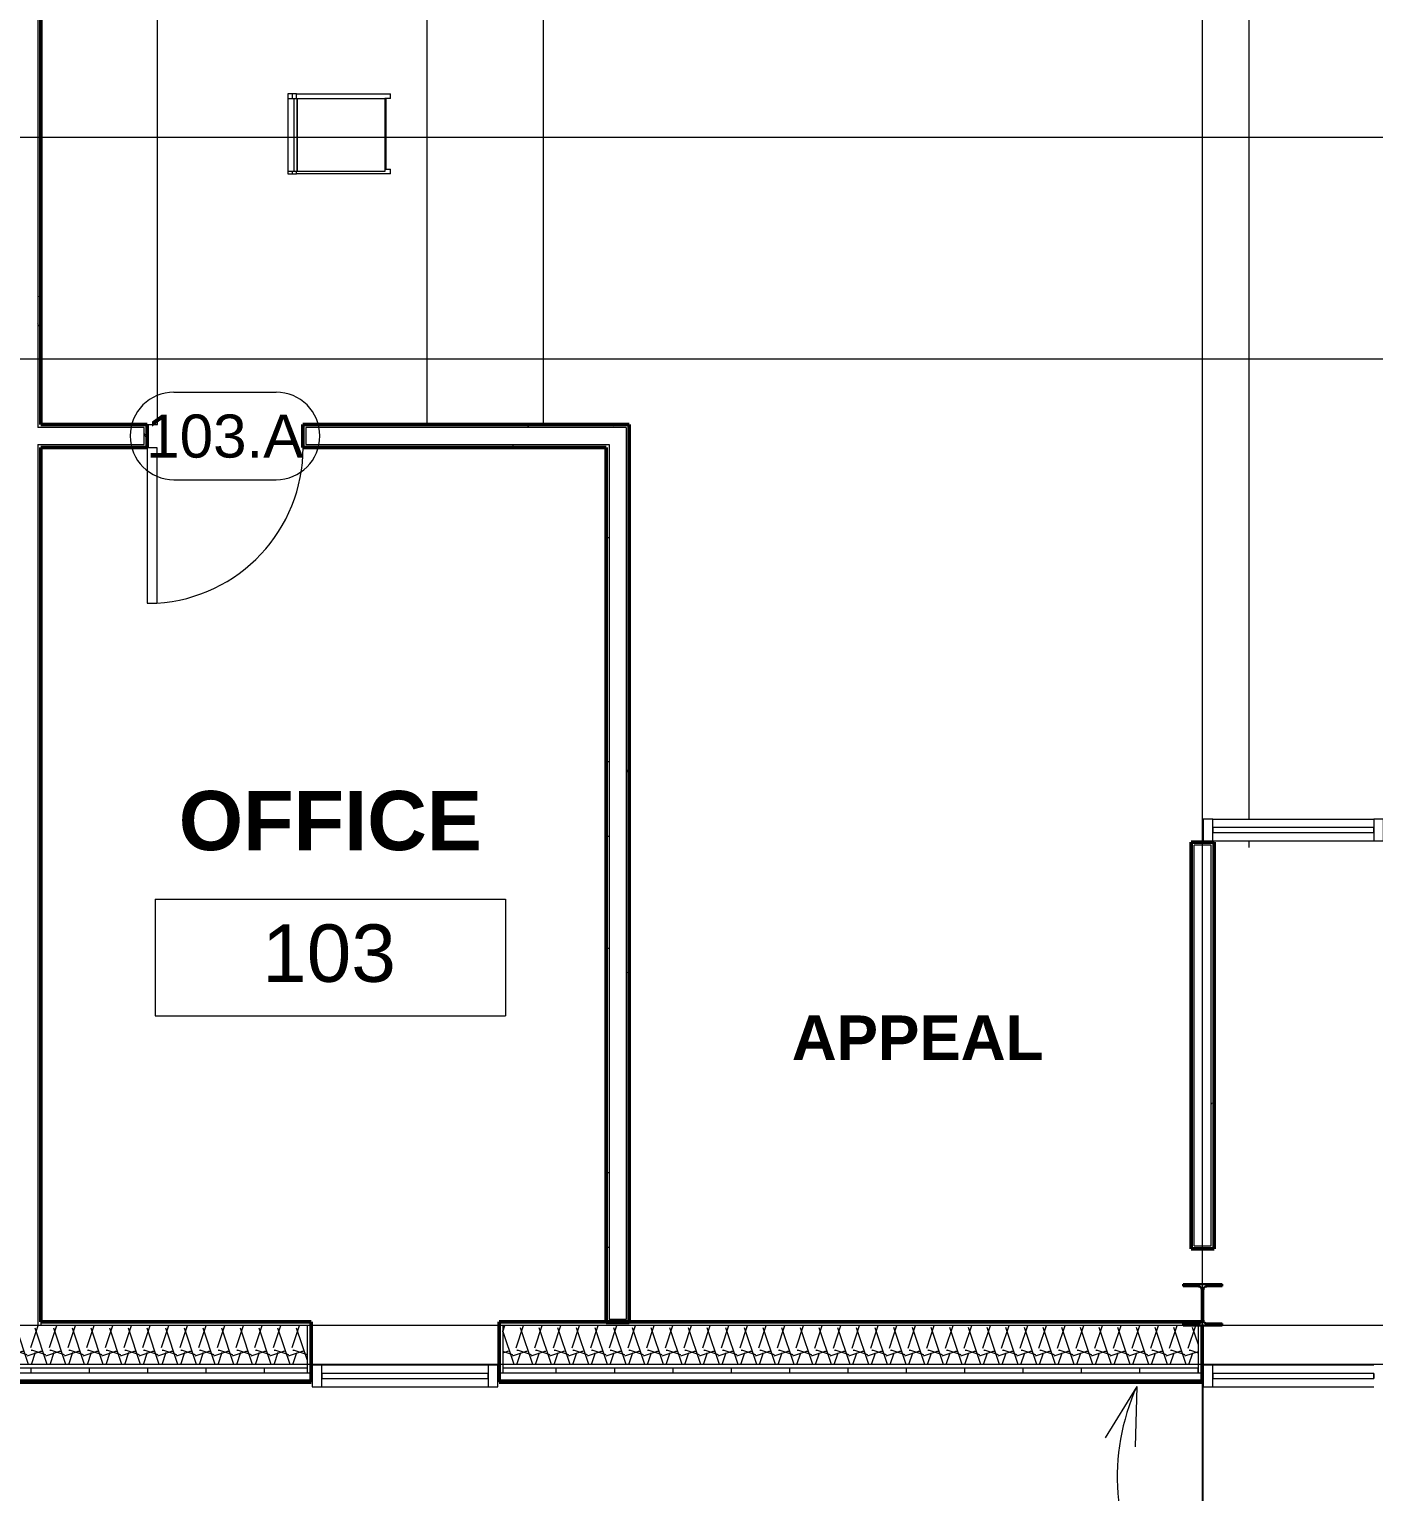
# Model space of a CAD drawing. Header units: inches. Extents: x 15537 to 31673, y -30778 to -16067.
# Drawn here: x 25739.6 to 26016.1, y -22821.5 to -22520.8 of the extents above; entities that cross this region are included whole.
import ezdxf

# ---------------------------------------------------------------- set-up
doc = ezdxf.new("R2010")
doc.units = ezdxf.units.IN
doc.header["$MEASUREMENT"] = 0
doc.linetypes.add('Grid Line 1_2_', pattern=[0.875, 0.5, -0.125, 0.125, -0.125])
for name, color, linetype, lineweight in [('A-AREA', 32, 'Continuous', 9), ('A-AREA-IDEN', 2, 'Continuous', 9), ('A-DOOR', 31, 'Continuous', 13), ('A-DOOR-IDEN', 31, 'Continuous', 9), ('A-GLAZ-CURT', 52, 'Continuous', 9), ('A-GLAZ-CWMG', 51, 'Continuous', 9), ('A-WALL', 113, 'Continuous', 13), ('A-WALL-PATT', 111, 'Continuous', 50), ('Conc', 7, 'Continuous', 9), ('G-ANNO-SYMB', 111, 'Continuous', 9), ('G-ANNO-TEXT', 231, 'Continuous', 9), ('I-FURN', 30, 'Continuous', 9), ('I-WALL', 2, 'Continuous', 13), ('L-SITE-WALL', 31, 'Continuous', 13), ('Q-CASE', 31, 'Continuous', 9), ('S-BEAM', 12, 'Continuous', 9), ('S-COLS', 52, 'Continuous', 9), ('S-GRID', 1, 'Continuous', 9)]:
    doc.layers.add(name, color=color, linetype=linetype, lineweight=lineweight)
doc.styles.add('Arial_1', font='arial.ttf', dxfattribs={"height": 8.851796})
doc.styles.add('Arial_2', font='arial.ttf', dxfattribs={"height": 11.802395})
doc.styles.add('Arial_B', font='arialbd.ttf', dxfattribs={"height": 9.132806})
doc.styles.add('Arial_B_1', font='arialbd.ttf', dxfattribs={"height": 12.177074})
pattern_1 = [(0, (0, 0), (30.72, 7.68), [1.267, -21.773, 1.267, -21.773, -122.88]), (0, (0, 0), (30.72, 7.68), [-46.08, 1.267, -44.813, 1.267, -21.773, -53.76]), (0, (0, 0), (30.72, 7.68), [-115.2, 1.267, -14.093, 1.267, -37.133]), (120, (11.52, 3.84), (-22.0110751, 22.7643004), [1.267, -21.773, 1.267, -21.773, -122.88]), (120, (11.52, 3.84), (-22.0110751, 22.7643004), [-46.08, 1.267, -44.813, 1.267, -21.773, -53.76]), (120, (11.52, 3.84), (-22.0110751, 22.7643004), [-115.2, 1.267, -14.093, 1.267, -37.133]), (240, (15.36, 19.2), (-8.7089249, -30.4443004), [1.267, -21.773, 1.267, -21.773, -122.88]), (240, (15.36, 19.2), (-8.7089249, -30.4443004), [-46.08, 1.267, -44.813, 1.267, -21.773, -53.76]), (240, (15.36, 19.2), (-8.7089249, -30.4443004), [-115.2, 1.267, -14.093, 1.267, -37.133])]
pattern_2 = [(161.57, (0.48, 0.48), (-3.839953776, -1.544e-05), [0, -27.322, 3.034, 0]), (18.43, (-0.48, 0.48), (-3.839953776, 1.544e-05), [0, -27.322, 3.034, 0]), (108.43, (0.48, 0.48), (1.919622, -9.60052459), [9.106, -21.25]), (71.57, (-0.48, 0.48), (1.919622, 9.60052459), [9.106, -21.25])]
pattern_3 = [(0, (0, 0), (0, 12), []), (90, (0, 0), (-12, 7e-16), [])]

# ---------------------------------------------------------------- blocks, each defined once
blk = doc.blocks.new('W-Wide Flange-C_- Enlarged9')
at = {"layer": 'S-COLS'}
h = blk.add_hatch(dxfattribs=at)
h.set_pattern_fill('FP_10', color=256, style=0, pattern_type=2)
h.set_pattern_definition([(225, (25980.89, -22783.053), (9.503515, -9.503515), []), (225, (25980.89, -22797.453), (9.503515, -9.503515), [])])
h.paths.add_polyline_path([(4, 4.25), (-4, 4.25), (-4, 3.82), (-0.84, 3.82), (-0.35, 3.61), (-0.14, 3.12), (-0.14, -3.12), (-0.35, -3.61), (-0.84, -3.82), (-4, -3.82), (-4, -4.25), (4, -4.25), (4, -3.82), (0.84, -3.82), (0.35, -3.61), (0.14, -3.12), (0.14, 3.12), (0.35, 3.61), (0.84, 3.82), (4, 3.82)], flags=0)
at = {"layer": 'S-COLS', "lineweight": 30}
for p, q in [((4, 4.25), (-4, 4.25)), ((-4, 4.25), (-4, 3.82)), ((-4, 3.82), (-0.84, 3.82)), ((-0.14, 3.12), (-0.14, -3.12)), ((0.14, -3.12), (0.14, 3.12)), ((0.84, 3.82), (4, 3.82)), ((4, 3.82), (4, 4.25)), ((-0.84, -3.82), (-4, -3.82)), ((-4, -3.82), (-4, -4.25)), ((-4, -4.25), (4, -4.25)), ((4, -3.82), (0.84, -3.82)), ((4, -4.25), (4, -3.82))]:
    blk.add_line(p, q, dxfattribs=at)
for centre, start, end in [((-0.84, 3.12), 0, 90), ((0.84, 3.12), 90, 180), ((-0.84, -3.12), 270, 0), ((0.84, -3.12), 180, 270)]:
    blk.add_arc(centre, 0.691, start, end, dxfattribs=at)
blk = doc.blocks.new('Casework 1 - Ca_- Enlarged0')
at = {"layer": 'Q-CASE'}
for p, q in [((25850.02, -22359.55), (25742.02, -22359.55)), ((25742.02, -22359.55), (25742.02, -22369.55)), ((25850.02, -22383.55), (25850.02, -22359.55)), ((25766.02, -22602.04), (25766.02, -22383.55)), ((25766.02, -22383.55), (25850.02, -22383.55)), ((25845.39, -22431.55), (25821.39, -22431.55)), ((25821.39, -22431.55), (25821.39, -22602.04)), ((25845.39, -22602.04), (25845.39, -22431.55)), ((25763.89, -22602.04), (25766.02, -22602.04))]:
    blk.add_line(p, q, dxfattribs=at)
blk = doc.blocks.new('Single-Flush - _- Enlarged0')
at = {"layer": 'A-DOOR', "lineweight": 20}
for p, q in [((14, 2.37), (14, 34.38)), ((16, 34.38), (14, 34.38)), ((16, 2.37), (16, 34.38)), ((16, 2.37), (14, 2.37))]:
    blk.add_line(p, q, dxfattribs=at)
at = {"layer": 'A-DOOR', "lineweight": 9}
blk.add_arc((16, 2.37), 32.07, 93.5759, 180, dxfattribs=at)
blk = doc.blocks.new('Bar_Stool_6722__- Enlarged0')
at = {"layer": 'I-FURN'}
for p, q in [((0, 19.21), (0, 21.13)), ((1, 21.13), (0, 21.13)), ((1, 21.13), (1, 20.14)), ((15.5, 20.14), (15.5, 21.13)), ((16.5, 21.13), (15.5, 21.13)), ((16.5, 21.13), (16.5, 19.21)), ((0, 17.72), (0, 19.21)), ((1, 20.14), (15.5, 20.14)), ((1, 20.14), (1, 20.06)), ((1, 20.06), (1, 19.99)), ((16, 20), (1, 20)), ((1, 19.89), (1, 19.99)), ((1, 17.63), (1, 19.89)), ((15.5, 20.06), (15.5, 20.14)), ((15.5, 19.98), (15.5, 20.06)), ((16, 19.99), (16, 19.89)), ((16, 19.89), (16, 17.63)), ((16.5, 19.21), (16.5, 17.72)), ((0, 1.78), (0, 17.72)), ((1, 2.03), (1, 17.63)), ((16, 17.63), (16, 2.03)), ((16.5, 17.72), (16.5, 1.78)), ((1, 1.78), (0, 1.78)), ((0, 1.78), (0, 0.98)), ((1, 0.98), (0, 0.98)), ((0, 0.98), (0, 0)), ((0, 0), (1, 0)), ((1, 1.91), (1, 2.03)), ((16, 2.03), (1, 2.03)), ((1, 1.24), (1, 1.91)), ((16, 1.91), (1, 1.91)), ((1, 0), (1, 1.24)), ((1, 1.24), (16, 1.24)), ((16, 2.03), (16, 1.91)), ((16, 1.91), (16, 1.24)), ((16.5, 1.78), (16, 1.78)), ((16, 1.24), (16, 0)), ((16.5, 0.98), (16, 0.98)), ((16, 0), (16.5, 0)), ((16.5, 0.98), (16.5, 1.78)), ((16.5, 0), (16.5, 0.98)), ((1, 0), (16, 0))]:
    blk.add_line(p, q, dxfattribs=at)
blk = doc.blocks.new('System Panel - _- Enlarged2')
at = {"layer": 'A-GLAZ-CURT', "lineweight": 13}
for p, q in [((16.53125, 1.25), (-16.53125, 1.25)), ((-16.53125, 1.25), (-16.53125, 0.25)), ((-16.53125, 0.25), (16.53125, 0.25)), ((16.53125, 0.25), (16.53125, 1.25))]:
    blk.add_line(p, q, dxfattribs=at)
at = {"layer": 'A-GLAZ-CURT'}
for p, q in [((-16.53125, 0.25), (-16.53125, 1.25)), ((16.53125, 1.25), (-16.53125, 1.25)), ((-16.53125, 0.25), (16.53125, 0.25)), ((16.53125, 1.25), (16.53125, 0.25))]:
    blk.add_line(p, q, dxfattribs=at)
blk = doc.blocks.new('Rectangular Mul_- Enlarged9')
at = {"layer": 'A-GLAZ-CWMG'}
for p, q in [((26016.08, -22795.43), (25983.02, -22795.43)), ((26016.08, -22799.93), (25983.02, -22799.93))]:
    blk.add_line(p, q, dxfattribs=at)
blk = doc.blocks.new('Rectangular Mul_- Enlarged14')
at = {"layer": 'A-GLAZ-CWMG', "lineweight": 20}
for p, q in [((0, 1.5), (-2, 1.5)), ((-2, 1.5), (-2, -3)), ((0, -3), (0, 1.5)), ((-2, -3), (0, -3))]:
    blk.add_line(p, q, dxfattribs=at)
blk = doc.blocks.new('Rectangular Mul_- Enlarged24')
at = {"layer": 'A-GLAZ-CWMG', "lineweight": 20}
for p, q in [((-2, 1.5), (0, 1.5)), ((-2, -3), (-2, 1.5)), ((0, 1.5), (0, -3)), ((0, -3), (-2, -3))]:
    blk.add_line(p, q, dxfattribs=at)
blk = doc.blocks.new('Rectangular Mul_- Enlarged25')
at = {"layer": 'A-GLAZ-CWMG', "lineweight": 20}
for p, q in [((-1, 1.5), (1, 1.5)), ((-1, -3), (-1, 1.5)), ((1, 1.5), (1, -3)), ((1, -3), (-1, -3))]:
    blk.add_line(p, q, dxfattribs=at)
blk = doc.blocks.new('Rectangular Mul_- Enlarged27')
at = {"layer": 'A-GLAZ-CWMG', "lineweight": 20}
for p, q in [((-2, 1.5), (0, 1.5)), ((-2, -3), (-2, 1.5)), ((0, 1.5), (0, -3)), ((0, -3), (-2, -3))]:
    blk.add_line(p, q, dxfattribs=at)
blk = doc.blocks.new('Girt_C - 8_D-12_- Enlarged3')
at = {"layer": 'S-BEAM'}
for p, q in [((25836.27, -22787.3), (25797.58, -22787.3)), ((25797.58, -22795.3), (25836.27, -22795.3))]:
    blk.add_line(p, q, dxfattribs=at)
blk = doc.blocks.new('Rectangular Mul_- Enlarged26')
at = {"layer": 'A-GLAZ-CWMG'}
for p, q in [((26090.45, -22683.18), (26123.52, -22683.18)), ((26090.45, -22687.68), (26123.52, -22687.68))]:
    blk.add_line(p, q, dxfattribs=at)
blk = doc.blocks.new('System Panel - _- Enlarged3')
at = {"layer": 'A-GLAZ-CURT', "lineweight": 13}
for p, q in [((17.09375, 1.25), (-17.09375, 1.25)), ((-17.09375, 1.25), (-17.09375, 0.25)), ((-17.09375, 0.25), (17.09375, 0.25)), ((17.09375, 0.25), (17.09375, 1.25))]:
    blk.add_line(p, q, dxfattribs=at)
at = {"layer": 'A-GLAZ-CURT'}
for p, q in [((-17.09375, 0.25), (-17.09375, 1.25)), ((17.09375, 1.25), (-17.09375, 1.25)), ((-17.09375, 0.25), (17.09375, 0.25)), ((17.09375, 1.25), (17.09375, 0.25))]:
    blk.add_line(p, q, dxfattribs=at)
blk = doc.blocks.new('Rectangular Mul_- Enlarged46')
at = {"layer": 'A-GLAZ-CWMG'}
for p, q in [((25834.02, -22795.43), (25799.83, -22795.43)), ((25834.02, -22799.93), (25799.83, -22799.93))]:
    blk.add_line(p, q, dxfattribs=at)
blk = doc.blocks.new('Door Tag - Door_- Enlarged0')
at = {"layer": 'A-DOOR-IDEN'}
for p, q in [((-0.109375, 0.09375), (0.109375, 0.09375)), ((-0.109375, -0.09375), (0.109375, -0.09375))]:
    blk.add_line(p, q, dxfattribs=at)
for centre, start, end in [((-0.109375, 0), 90, 270), ((0.109375, 0), 270, 90)]:
    blk.add_arc(centre, 0.09375, start, end, dxfattribs=at)
blk = doc.blocks.new('Room Tag - Room_- Enlarged0')
at = {"layer": 'A-AREA-IDEN'}
for p, q in [((-0.375, -0.0625), (-0.375, -0.3125)), ((-0.375, -0.0625), (0.375, -0.0625)), ((0.375, -0.0625), (0.375, -0.3125)), ((-0.375, -0.3125), (0.375, -0.3125))]:
    blk.add_line(p, q, dxfattribs=at)

msp = doc.modelspace()

# ---------------------------------------------------------------- hatches: boundary and pattern name
at = {"layer": 'A-WALL-PATT', "lineweight": 9}
h = msp.add_hatch(dxfattribs=at)
h.set_pattern_fill('FP_13', color=256, style=0, pattern_type=2)
h.set_pattern_definition(pattern_1)
h.paths.add_polyline_path([(25741.39, -22787.303), (25742.015, -22787.303), (25742.015, -22606.162), (25741.39, -22606.162), (25741.39, -22786.553)], flags=0)
h.paths.add_polyline_path([(25741.39, -22602.662), (25742.015, -22602.662), (25742.015, -22369.553), (25737.89, -22369.553), (25737.89, -22370.178), (25741.39, -22370.178), (25741.39, -22550.465)], flags=0)
h = msp.add_hatch(dxfattribs=at)
h.set_pattern_fill('FP_13', color=256, style=0, pattern_type=2)
h.set_pattern_definition(pattern_1)
h.paths.add_polyline_path([(25795.89, -22604.412), (25796.515, -22604.412), (25796.515, -22602.662), (25863.015, -22602.662), (25863.015, -22602.037), (25795.89, -22602.037)], flags=0)
h.paths.add_polyline_path([(25763.89, -22604.412), (25763.89, -22602.037), (25742.015, -22602.037), (25742.015, -22602.662), (25763.265, -22602.662), (25763.265, -22604.412)], flags=0)
h = msp.add_hatch(dxfattribs=at)
h.set_pattern_fill('FP_13', color=256, style=0, pattern_type=2)
h.set_pattern_definition(pattern_1)
h.paths.add_polyline_path([(25862.39, -22786.678), (25863.015, -22786.678), (25863.015, -22602.662), (25862.39, -22602.662), (25862.39, -22786.053)], flags=0)
h = msp.add_hatch(dxfattribs=at)
h.set_pattern_fill('FP_13', color=256, style=0, pattern_type=2)
h.set_pattern_definition(pattern_1)
h.paths.add_polyline_path([(25858.89, -22606.787), (25858.89, -22606.162), (25796.515, -22606.162), (25796.515, -22604.412), (25795.89, -22604.412), (25795.89, -22606.787), (25858.265, -22606.787)], flags=0)
h.paths.add_polyline_path([(25763.89, -22606.787), (25763.89, -22604.412), (25763.265, -22604.412), (25763.265, -22606.162), (25742.015, -22606.162), (25742.015, -22606.787), (25754.851, -22606.787)], flags=0)
h = msp.add_hatch(dxfattribs=at)
h.set_pattern_fill('FP_13', color=256, style=0, pattern_type=2)
h.set_pattern_definition(pattern_1)
h.paths.add_polyline_path([(25862.39, -22786.678), (25862.39, -22786.053), (25858.89, -22786.053), (25858.89, -22606.787), (25858.265, -22606.787), (25858.265, -22786.678), (25858.89, -22786.678)], flags=0)
h = msp.add_hatch(dxfattribs=at)
h.set_pattern_fill('FP_13', color=256, style=0, pattern_type=2)
h.set_pattern_definition(pattern_1)
h.paths.add_polyline_path([(25982.64, -22771.553), (25983.265, -22771.553), (25983.265, -22687.928), (25982.64, -22687.928), (25982.64, -22770.928)], flags=0)
h = msp.add_hatch(dxfattribs=at)
h.set_pattern_fill('FP_14', color=256, style=0, pattern_type=2)
h.set_pattern_definition(pattern_2)
h.paths.add_polyline_path([(25796.828, -22795.303), (25796.828, -22787.303), (25673.64, -22787.303), (25673.64, -22795.303), (25754.851, -22795.303)], flags=0)
h = msp.add_hatch(dxfattribs=at)
h.set_pattern_fill('FP_14', color=256, style=0, pattern_type=2)
h.set_pattern_definition(pattern_2)
h.paths.add_polyline_path([(25976.89, -22795.303), (25980.015, -22795.303), (25980.015, -22787.303), (25837.015, -22787.303), (25837.015, -22795.303), (25962.859, -22795.303)], flags=0)
h = msp.add_hatch(dxfattribs=at)
h.set_pattern_fill('FP_16', color=256, style=0, pattern_type=2)
h.set_pattern_definition(pattern_3)
h.paths.add_polyline_path([(25796.828, -22797.053), (25796.828, -22796.053), (25673.64, -22796.053), (25673.64, -22797.053), (25754.851, -22797.053)], flags=0)
h = msp.add_hatch(dxfattribs=at)
h.set_pattern_fill('FP_16', color=256, style=0, pattern_type=2)
h.set_pattern_definition(pattern_3)
h.paths.add_polyline_path([(25837.015, -22797.053), (25980.015, -22797.053), (25980.015, -22796.053), (25837.015, -22796.053)], flags=0)

# ---------------------------------------------------------------- linework, layer by layer
at = {"layer": 'A-AREA'}
for p, q in [((25990.39, -22343.053), (25990.39, -22683.178)), ((25990.39, -22687.678), (25990.39, -22689.053)), ((25980.89, -22778.803), (25980.89, -22771.553))]:
    msp.add_line(p, q, dxfattribs=at)
at = {"layer": 'A-WALL'}
for p, q in [((25741.39, -22370.178), (25741.39, -22602.662)), ((25763.265, -22602.662), (25741.39, -22602.662)), ((25763.265, -22606.162), (25763.265, -22602.662)), ((25796.515, -22602.662), (25796.515, -22606.162)), ((25862.39, -22602.662), (25796.515, -22602.662)), ((25862.39, -22602.662), (25862.39, -22786.053)), ((25741.39, -22606.162), (25763.265, -22606.162)), ((25741.39, -22606.162), (25741.39, -22787.303)), ((25796.515, -22606.162), (25858.89, -22606.162)), ((25858.89, -22606.162), (25858.89, -22786.053)), ((25979.14, -22770.928), (25979.14, -22688.553)), ((25982.64, -22688.553), (25979.14, -22688.553)), ((25982.64, -22770.928), (25982.64, -22688.553)), ((25979.14, -22770.928), (25982.64, -22770.928)), ((25742.015, -22786.553), (25742.015, -22787.303)), ((25862.39, -22786.053), (25858.89, -22786.053)), ((25796.828, -22787.303), (25695.39, -22787.303)), ((25796.828, -22797.053), (25796.828, -22787.303)), ((25837.015, -22787.303), (25837.015, -22797.053)), ((25976.89, -22787.303), (25837.015, -22787.303)), ((25980.015, -22797.053), (25980.015, -22787.303)), ((25796.828, -22795.303), (25673.64, -22795.303)), ((25796.828, -22796.053), (25673.64, -22796.053)), ((25980.015, -22795.303), (25837.015, -22795.303)), ((25980.015, -22796.053), (25837.015, -22796.053)), ((25797.578, -22797.053), (25672.89, -22797.053)), ((25797.578, -22798.553), (25672.89, -22798.553)), ((25980.765, -22797.053), (25836.265, -22797.053)), ((25980.765, -22798.553), (25836.265, -22798.553))]:
    msp.add_line(p, q, dxfattribs=at)
at = {"layer": 'Conc'}
msp.add_line((25981.015, -22892.067), (25981.015, -22799.928), dxfattribs=at)
at = {"layer": 'G-ANNO-SYMB'}
msp.add_line((26309.888, -22588.63), (21993.661, -22588.63), dxfattribs=at)
at = {"layer": 'G-ANNO-TEXT', "color": 145}
for q in [(25960.83, -22810.373), (25966.99, -22812.219)]:
    msp.add_line((25967.354, -22799.801), q, dxfattribs=at)
msp.add_arc((26008.607, -22818.427), 45.263, 155.70049, 270, dxfattribs=at)
at = {"layer": 'I-WALL', "lineweight": 50}
for p, q in [((25742.015, -22602.037), (25742.015, -22369.553)), ((25763.89, -22602.037), (25742.015, -22602.037)), ((25763.89, -22606.787), (25763.89, -22602.037)), ((25863.015, -22602.037), (25795.89, -22602.037)), ((25795.89, -22602.037), (25795.89, -22606.787)), ((25863.015, -22786.678), (25863.015, -22602.037)), ((25742.015, -22606.787), (25763.89, -22606.787)), ((25742.015, -22786.553), (25742.015, -22606.787)), ((25795.89, -22606.787), (25858.265, -22606.787)), ((25858.265, -22606.787), (25858.265, -22786.678)), ((25978.515, -22687.928), (25978.515, -22771.553)), ((25983.265, -22687.928), (25978.515, -22687.928)), ((25983.265, -22771.553), (25983.265, -22687.928)), ((25978.515, -22771.553), (25983.265, -22771.553)), ((25858.265, -22786.678), (25863.015, -22786.678))]:
    msp.add_line(p, q, dxfattribs=at)
at = {"layer": 'L-SITE-WALL', "lineweight": 50}
for p, q in [((25797.578, -22786.553), (25742.015, -22786.553)), ((25797.578, -22798.928), (25797.578, -22786.553)), ((25980.59, -22786.553), (25836.265, -22786.553)), ((25836.265, -22786.553), (25836.265, -22798.928)), ((25980.765, -22798.928), (25980.765, -22787.303)), ((25672.89, -22798.928), (25797.578, -22798.928)), ((25836.265, -22798.928), (25980.765, -22798.928))]:
    msp.add_line(p, q, dxfattribs=at)
at = {"layer": 'S-GRID', "linetype": 'Grid Line 1_2_'}
for p, q in [((25980.89, -23095.8), (25980.89, -20550.053)), ((25980.89, -23413.241), (25980.89, -20902.428)), ((26427.342, -22543.053), (21471.359, -22543.053)), ((26719.064, -22543.053), (21790.207, -22543.053)), ((26427.342, -22787.303), (21471.359, -22787.303)), ((26719.064, -22787.303), (21790.207, -22787.303)), ((26379.342, -22795.303), (21519.359, -22795.303)), ((26671.064, -22795.303), (21852.863, -22795.303))]:
    msp.add_line(p, q, dxfattribs=at)

# ---------------------------------------------------------------- block references
at = {"layer": 'A-AREA-IDEN', "xscale": 95.99999999999994, "yscale": 95.99999999999994, "zscale": 95.99999999999994}
msp.add_blockref('Room Tag - Room_- Enlarged0', (25801.547, -22693.642), dxfattribs=at)
at = {"layer": 'A-DOOR', "rotation": 180}
msp.add_blockref('Single-Flush - _- Enlarged0', (25779.89, -22604.412), dxfattribs=at)
at = {"layer": 'A-DOOR-IDEN', "xscale": 95.99999999999994, "yscale": 95.99999999999994, "zscale": 95.99999999999994}
msp.add_blockref('Door Tag - Door_- Enlarged0', (25779.89, -22604.412), dxfattribs=at)
at = {"layer": 'A-GLAZ-CURT', "rotation": 180}
msp.add_blockref('System Panel - _- Enlarged2', (25999.546, -22684.678), dxfattribs=at)
at = {"layer": 'A-GLAZ-CURT'}
for name, p in [('System Panel - _- Enlarged3', (25816.921, -22798.428)), ('System Panel - _- Enlarged2', (25999.546, -22798.428))]:
    msp.add_blockref(name, p, dxfattribs=at)
at = {"layer": 'A-GLAZ-CWMG', "extrusion": (0, 0, -1)}
for name, p in [('Rectangular Mul_- Enlarged24', (-25981.015, -22684.678)), ('Rectangular Mul_- Enlarged25', (-26017.078, -22684.678))]:
    msp.add_blockref(name, p, dxfattribs=at)
at = {"layer": 'A-GLAZ-CWMG'}
for name, p in [('Rectangular Mul_- Enlarged26', (-107.438, 0)), ('Rectangular Mul_- Enlarged46', (0, 0)), ('Rectangular Mul_- Enlarged9', (0, 0))]:
    msp.add_blockref(name, p, dxfattribs=at)
at = {"layer": 'A-GLAZ-CWMG', "rotation": 180}
for p in [(25797.828, -22798.428), (25981.015, -22798.428)]:
    msp.add_blockref('Rectangular Mul_- Enlarged14', p, dxfattribs=at)
at = {"layer": 'A-GLAZ-CWMG', "extrusion": (0, 0, -1), "rotation": 180}
msp.add_blockref('Rectangular Mul_- Enlarged27', (-25836.015, -22798.428), dxfattribs=at)
at = {"layer": 'I-FURN', "rotation": 270.0000000000007}
msp.add_blockref('Bar_Stool_6722__- Enlarged0', (25792.792, -22534.053), dxfattribs=at)
at = {"layer": 'Q-CASE'}
msp.add_blockref('Casework 1 - Ca_- Enlarged0', (0, 0), dxfattribs=at)
at = {"layer": 'S-BEAM'}
msp.add_blockref('Girt_C - 8_D-12_- Enlarged3', (0, 0), dxfattribs=at)
at = {"layer": 'S-COLS', "rotation": 180}
msp.add_blockref('W-Wide Flange-C_- Enlarged9', (25980.89, -22783.053), dxfattribs=at)

# ---------------------------------------------------------------- texts
at = {"layer": 'A-AREA-IDEN', "attachment_point": 2, "line_spacing_factor": 0.938532}
for s, insert, char_height, width, style in [('OFFICE', (25801.558, -22677.392), 12.1771, 72.432, 'Arial_B_1'), ('103', (25801.272, -22704.835), 11.8024, 32.832, 'Arial_2')]:
    msp.add_mtext(s, dxfattribs=dict(at, insert=insert, char_height=char_height, width=width, style=style))
at = {"layer": 'A-DOOR-IDEN', "insert": (25779.849, -22600.008), "char_height": 8.8518, "width": 38.556, "attachment_point": 2, "line_spacing_factor": 0.938532, "style": 'Arial_1'}
msp.add_mtext('103.A', dxfattribs=at)
at = {"layer": 'G-ANNO-TEXT', "color": 7, "insert": (25922.302, -22723.552), "char_height": 9.1328, "width": 59.292, "attachment_point": 2, "line_spacing_factor": 0.938532, "style": 'Arial_B'}
msp.add_mtext('APPEAL', dxfattribs=at)

doc.saveas('drawing.dxf')
